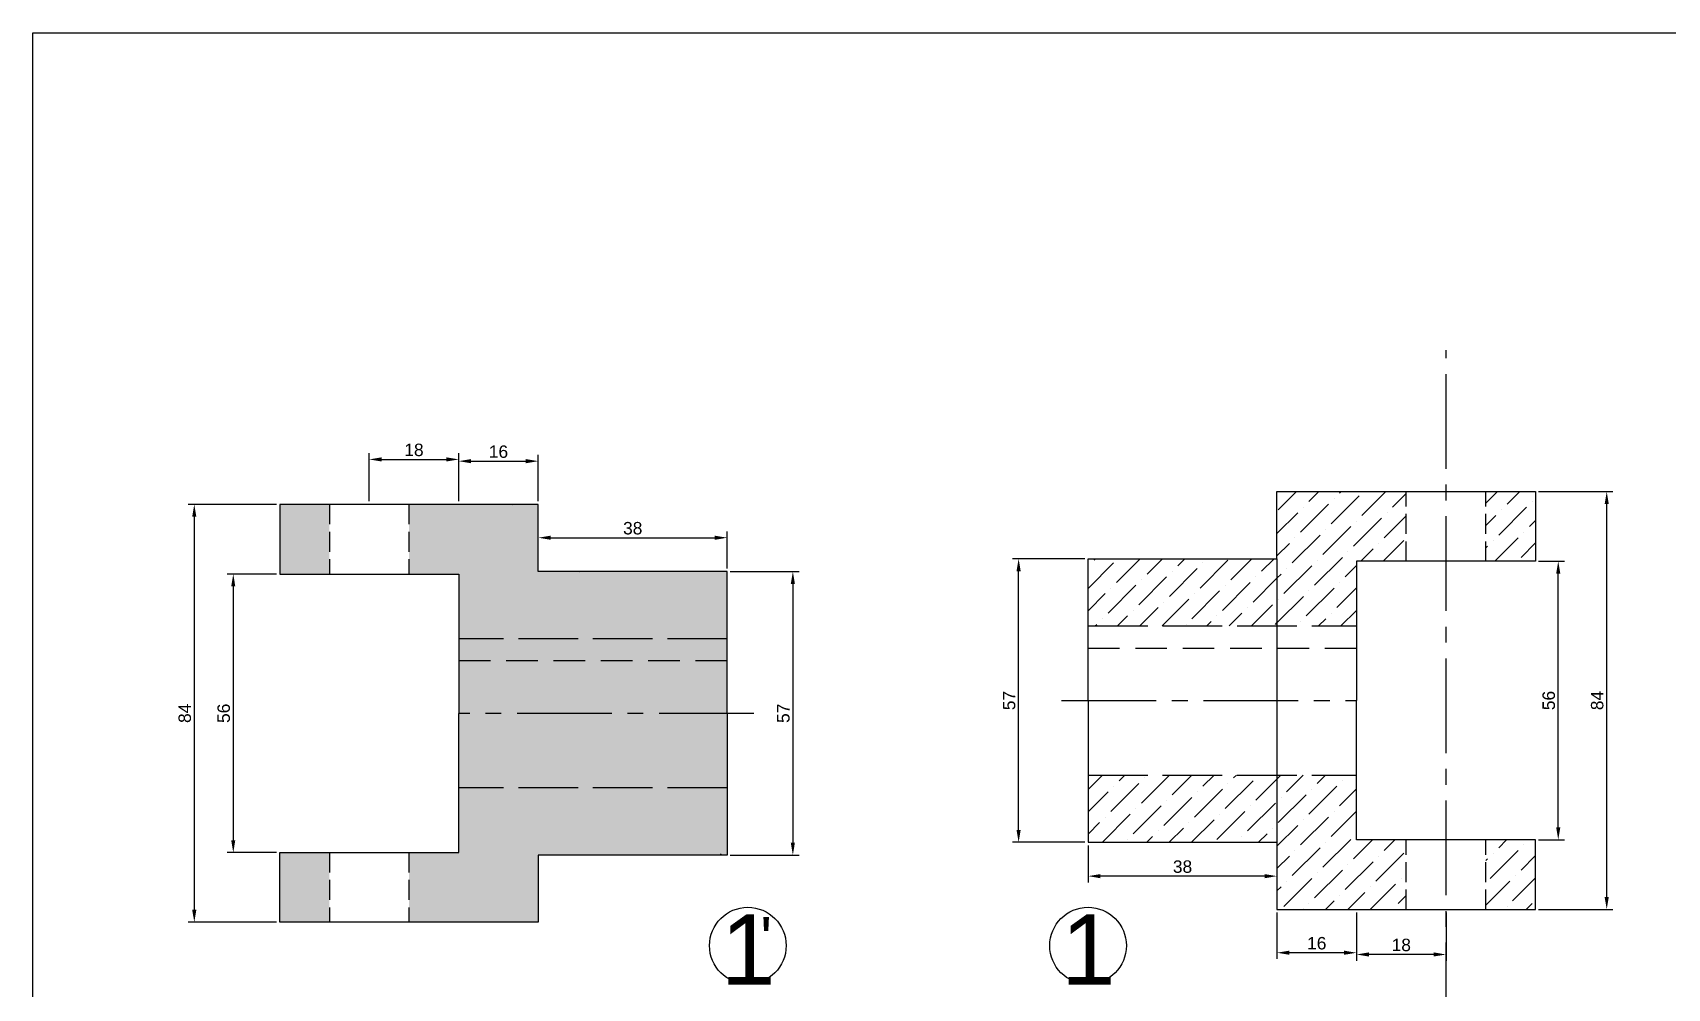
# Model space of a CAD drawing. Header units: millimetres. Extents: x 20 to 1282, y 516 to 1131.
# Drawn here: x 20 to 348.8, y 937.7 to 1129.8 of the extents above; entities that cross this region are included whole.
import ezdxf

# ---------------------------------------------------------------- set-up
doc = ezdxf.new("R2010")
doc.units = ezdxf.units.MM
for name, pattern in [('ACAD_ISO02W100', [15, 12, -3]), ('CENTER2', [28.575, 19.05, -3.175, 3.175, -3.175]), ('DASHED2', [9.525, 6.35, -3.175]), ('JIS_02_4.0', [5.5, 4, -1.5])]:
    doc.linetypes.add(name, pattern=pattern)
doc.layers.get('Defpoints').update_dxf_attribs({"color": 6})
doc.layers.add('Layer1', color=50, linetype='Continuous')
doc.styles.get("Standard").update_dxf_attribs({"font": 'arial.ttf'})
doc.dimstyles.new('ISO-25', dxfattribs={"dimtxt": 2.5, "dimasz": 2.5, "dimexe": 1.25, "dimexo": 0.625, "dimtad": 1, "dimtxsty": 'Standard', "dimcen": 2.5, "dimadec": 0, "dimazin": 0, "dimtfac": 1, "dimtmove": 0, "dimatfit": 3, "dimfxl": 1, "dimarcsym": 0})

# ---------------------------------------------------------------- blocks, each defined once
blk = doc.blocks.new('*D3')
at = {"color": 0, "linetype": 'ByBlock', "lineweight": -2, "transparency": 16777216}
for p, q in [((322.9, 1023.53), (328.1, 1023.53)), ((326.85, 970.03), (326.85, 1021.03)), ((322.9, 967.53), (328.1, 967.53))]:
    blk.add_line(p, q, dxfattribs=at)
at = {"color": 0, "linetype": 'ByBlock', "transparency": 16777216}
for points in [[(326.43, 1021.03), (327.27, 1021.03), (326.85, 1023.53)], [(326.43, 970.03), (327.27, 970.03), (326.85, 967.53)]]:
    blk.add_solid(points, dxfattribs=at)
at = {"layer": 'Defpoints', "color": 0, "linetype": 'ByBlock', "transparency": 16777216}
for p in [(322.28, 1023.53), (326.85, 1023.53), (322.28, 967.53)]:
    blk.add_point(p, dxfattribs=at)
at = {"color": 0, "linetype": 'ByBlock', "transparency": 16777216, "insert": (324.95, 995.53), "char_height": 2.5, "attachment_point": 5, "rotation": 90}
blk.add_mtext('56', dxfattribs=at)
blk = doc.blocks.new('*D4')
at = {"color": 0, "linetype": 'ByBlock', "lineweight": -2, "transparency": 16777216}
for p, q in [((322.9, 1037.53), (337.85, 1037.53)), ((336.6, 956.03), (336.6, 1035.03)), ((322.9, 953.53), (337.85, 953.53))]:
    blk.add_line(p, q, dxfattribs=at)
at = {"color": 0, "linetype": 'ByBlock', "transparency": 16777216}
for points in [[(336.18, 1035.03), (337.01, 1035.03), (336.6, 1037.53)], [(336.18, 956.03), (337.01, 956.03), (336.6, 953.53)]]:
    blk.add_solid(points, dxfattribs=at)
at = {"layer": 'Defpoints', "color": 0, "linetype": 'ByBlock', "transparency": 16777216}
for p in [(322.28, 1037.53), (336.6, 1037.53), (322.28, 953.53)]:
    blk.add_point(p, dxfattribs=at)
at = {"color": 0, "linetype": 'ByBlock', "transparency": 16777216, "insert": (334.69, 995.53), "char_height": 2.5, "attachment_point": 5, "rotation": 90}
blk.add_mtext('84', dxfattribs=at)
blk = doc.blocks.new('*D5')
at = {"color": 0, "linetype": 'ByBlock', "lineweight": -2, "transparency": 16777216}
for p, q in [((286.28, 952.9), (286.28, 943.23)), ((304.28, 952.9), (304.28, 943.23)), ((301.78, 944.48), (288.78, 944.48))]:
    blk.add_line(p, q, dxfattribs=at)
at = {"color": 0, "linetype": 'ByBlock', "transparency": 16777216}
for points in [[(288.78, 944.9), (288.78, 944.07), (286.28, 944.48)], [(301.78, 944.9), (301.78, 944.07), (304.28, 944.48)]]:
    blk.add_solid(points, dxfattribs=at)
at = {"layer": 'Defpoints', "color": 0, "linetype": 'ByBlock', "transparency": 16777216}
for p in [(286.28, 953.53), (304.28, 953.53), (286.28, 944.48)]:
    blk.add_point(p, dxfattribs=at)
at = {"color": 0, "linetype": 'ByBlock', "transparency": 16777216, "insert": (295.28, 946.38), "char_height": 2.5, "attachment_point": 5}
blk.add_mtext('18', dxfattribs=at)
blk = doc.blocks.new('*D6')
at = {"color": 0, "linetype": 'ByBlock', "lineweight": -2, "transparency": 16777216}
for p, q in [((270.28, 952.9), (270.28, 943.58)), ((286.28, 952.9), (286.28, 943.58)), ((283.78, 944.83), (272.78, 944.83))]:
    blk.add_line(p, q, dxfattribs=at)
at = {"color": 0, "linetype": 'ByBlock', "transparency": 16777216}
for points in [[(272.78, 945.25), (272.78, 944.42), (270.28, 944.83)], [(283.78, 945.25), (283.78, 944.42), (286.28, 944.83)]]:
    blk.add_solid(points, dxfattribs=at)
at = {"layer": 'Defpoints', "color": 0, "linetype": 'ByBlock', "transparency": 16777216}
for p in [(270.28, 953.53), (286.28, 953.53), (270.28, 944.83)]:
    blk.add_point(p, dxfattribs=at)
at = {"color": 0, "linetype": 'ByBlock', "transparency": 16777216, "insert": (278.28, 946.73), "char_height": 2.5, "attachment_point": 5}
blk.add_mtext('16', dxfattribs=at)
blk = doc.blocks.new('*D7')
at = {"color": 0, "linetype": 'ByBlock', "lineweight": -2, "transparency": 16777216}
for p, q in [((232.28, 966.4), (232.28, 958.98)), ((270.28, 966.4), (270.28, 958.98)), ((267.78, 960.23), (234.78, 960.23))]:
    blk.add_line(p, q, dxfattribs=at)
at = {"color": 0, "linetype": 'ByBlock', "transparency": 16777216}
for points in [[(234.78, 960.64), (234.78, 959.81), (232.28, 960.23)], [(267.78, 960.64), (267.78, 959.81), (270.28, 960.23)]]:
    blk.add_solid(points, dxfattribs=at)
at = {"layer": 'Defpoints', "color": 0, "linetype": 'ByBlock', "transparency": 16777216}
for p in [(232.28, 967.03), (270.28, 967.03), (232.28, 960.23)]:
    blk.add_point(p, dxfattribs=at)
at = {"color": 0, "linetype": 'ByBlock', "transparency": 16777216, "insert": (251.28, 962.13), "char_height": 2.5, "attachment_point": 5}
blk.add_mtext('38', dxfattribs=at)
blk = doc.blocks.new('*D8')
at = {"color": 0, "linetype": 'ByBlock', "lineweight": -2, "transparency": 16777216}
for p, q in [((231.65, 1024.03), (217.06, 1024.03)), ((218.31, 969.53), (218.31, 1021.53)), ((231.65, 967.03), (217.06, 967.03))]:
    blk.add_line(p, q, dxfattribs=at)
at = {"color": 0, "linetype": 'ByBlock', "transparency": 16777216}
for points in [[(217.89, 1021.53), (218.73, 1021.53), (218.31, 1024.03)], [(217.89, 969.53), (218.73, 969.53), (218.31, 967.03)]]:
    blk.add_solid(points, dxfattribs=at)
at = {"layer": 'Defpoints', "color": 0, "linetype": 'ByBlock', "transparency": 16777216}
for p in [(218.31, 1024.03), (232.28, 1024.03), (232.28, 967.03)]:
    blk.add_point(p, dxfattribs=at)
at = {"color": 0, "linetype": 'ByBlock', "transparency": 16777216, "insert": (216.41, 995.53), "char_height": 2.5, "attachment_point": 5, "rotation": 90}
blk.add_mtext('57', dxfattribs=at)
blk = doc.blocks.new('*D30')
at = {"color": 0, "linetype": 'ByBlock', "lineweight": -2, "transparency": 16777216}
for p, q in [((87.7, 1035.58), (87.7, 1045.25)), ((90.2, 1044), (103.2, 1044)), ((105.7, 1035.58), (105.7, 1045.25))]:
    blk.add_line(p, q, dxfattribs=at)
at = {"color": 0, "linetype": 'ByBlock', "transparency": 16777216}
for points in [[(90.2, 1044.42), (90.2, 1043.58), (87.7, 1044)], [(103.2, 1044.42), (103.2, 1043.58), (105.7, 1044)]]:
    blk.add_solid(points, dxfattribs=at)
at = {"layer": 'Defpoints', "color": 0, "linetype": 'ByBlock', "transparency": 16777216}
for p in [(105.7, 1044), (87.7, 1034.96), (105.7, 1034.96)]:
    blk.add_point(p, dxfattribs=at)
at = {"color": 0, "linetype": 'ByBlock', "transparency": 16777216, "insert": (96.7, 1045.9), "char_height": 2.5, "attachment_point": 5}
blk.add_mtext('18', dxfattribs=at)
blk = doc.blocks.new('*D31')
at = {"color": 0, "linetype": 'ByBlock', "lineweight": -2, "transparency": 16777216}
for p, q in [((105.7, 1035.58), (105.7, 1044.9)), ((108.2, 1043.65), (119.2, 1043.65)), ((121.7, 1035.58), (121.7, 1044.9))]:
    blk.add_line(p, q, dxfattribs=at)
at = {"color": 0, "linetype": 'ByBlock', "transparency": 16777216}
for points in [[(108.2, 1044.07), (108.2, 1043.23), (105.7, 1043.65)], [(119.2, 1044.07), (119.2, 1043.23), (121.7, 1043.65)]]:
    blk.add_solid(points, dxfattribs=at)
at = {"layer": 'Defpoints', "color": 0, "linetype": 'ByBlock', "transparency": 16777216}
for p in [(121.7, 1043.65), (105.7, 1034.96), (121.7, 1034.96)]:
    blk.add_point(p, dxfattribs=at)
at = {"color": 0, "linetype": 'ByBlock', "transparency": 16777216, "insert": (113.7, 1045.55), "char_height": 2.5, "attachment_point": 5}
blk.add_mtext('16', dxfattribs=at)
blk = doc.blocks.new('*D32')
at = {"color": 0, "linetype": 'ByBlock', "lineweight": -2, "transparency": 16777216}
for p, q in [((121.7, 1022.08), (121.7, 1029.51)), ((159.7, 1022.08), (159.7, 1029.51)), ((124.2, 1028.26), (157.2, 1028.26))]:
    blk.add_line(p, q, dxfattribs=at)
at = {"color": 0, "linetype": 'ByBlock', "transparency": 16777216}
for points in [[(124.2, 1028.67), (124.2, 1027.84), (121.7, 1028.26)], [(157.2, 1028.67), (157.2, 1027.84), (159.7, 1028.26)]]:
    blk.add_solid(points, dxfattribs=at)
at = {"layer": 'Defpoints', "color": 0, "linetype": 'ByBlock', "transparency": 16777216}
for p in [(159.7, 1028.26), (121.7, 1021.46), (159.7, 1021.46)]:
    blk.add_point(p, dxfattribs=at)
at = {"color": 0, "linetype": 'ByBlock', "transparency": 16777216, "insert": (140.7, 1030.16), "char_height": 2.5, "attachment_point": 5}
blk.add_mtext('38', dxfattribs=at)
blk = doc.blocks.new('*D33')
at = {"color": 0, "lineweight": -2, "transparency": 16777216}
for p, q in [((160.33, 1021.46), (174.16, 1021.46)), ((172.91, 1018.96), (172.91, 966.96)), ((160.33, 964.46), (174.16, 964.46))]:
    blk.add_line(p, q, dxfattribs=at)
at = {"color": 0, "transparency": 16777216}
for points in [[(172.49, 1018.96), (173.32, 1018.96), (172.91, 1021.46)], [(172.49, 966.96), (173.32, 966.96), (172.91, 964.46)]]:
    blk.add_solid(points, dxfattribs=at)
at = {"layer": 'Defpoints', "color": 0, "transparency": 16777216}
for p in [(159.7, 1021.46), (159.7, 964.46), (172.91, 964.46)]:
    blk.add_point(p, dxfattribs=at)
at = {"color": 0, "transparency": 16777216, "insert": (171.01, 992.96), "char_height": 2.5, "attachment_point": 5, "rotation": 90}
blk.add_mtext('57', dxfattribs=at)
blk = doc.blocks.new('*D34')
at = {"color": 0, "lineweight": -2, "transparency": 16777216}
for p, q in [((69.08, 1020.96), (59.11, 1020.96)), ((60.36, 1018.46), (60.36, 967.46)), ((69.08, 964.96), (59.11, 964.96))]:
    blk.add_line(p, q, dxfattribs=at)
at = {"color": 0, "transparency": 16777216}
for points in [[(59.94, 1018.46), (60.77, 1018.46), (60.36, 1020.96)], [(59.94, 967.46), (60.77, 967.46), (60.36, 964.96)]]:
    blk.add_solid(points, dxfattribs=at)
at = {"layer": 'Defpoints', "color": 0, "transparency": 16777216}
for p in [(69.7, 1020.96), (60.36, 964.96), (69.7, 964.96)]:
    blk.add_point(p, dxfattribs=at)
at = {"color": 0, "transparency": 16777216, "insert": (58.45, 992.96), "char_height": 2.5, "attachment_point": 5, "rotation": 90}
blk.add_mtext('56', dxfattribs=at)
blk = doc.blocks.new('*D35')
at = {"color": 0, "lineweight": -2, "transparency": 16777216}
for p, q in [((69.08, 1034.96), (51.27, 1034.96)), ((52.52, 1032.46), (52.52, 953.46)), ((69.08, 950.96), (51.27, 950.96))]:
    blk.add_line(p, q, dxfattribs=at)
at = {"color": 0, "transparency": 16777216}
for points in [[(52.1, 1032.46), (52.93, 1032.46), (52.52, 1034.96)], [(52.1, 953.46), (52.93, 953.46), (52.52, 950.96)]]:
    blk.add_solid(points, dxfattribs=at)
at = {"layer": 'Defpoints', "color": 0, "transparency": 16777216}
for p in [(69.7, 1034.96), (52.52, 950.96), (69.7, 950.96)]:
    blk.add_point(p, dxfattribs=at)
at = {"color": 0, "transparency": 16777216, "insert": (50.61, 992.96), "char_height": 2.5, "attachment_point": 5, "rotation": 90}
blk.add_mtext('84', dxfattribs=at)

msp = doc.modelspace()

# ---------------------------------------------------------------- hatches: boundary and pattern name
h = msp.add_hatch(color=5)
h.set_gradient(color1=(0, 0, 255), color2=(0, 0, 255), centered=1)
h.paths.add_polyline_path([(79.7, 1034.955), (69.7, 1034.955), (69.7, 1020.955), (79.7, 1020.955)])
h.paths.add_polyline_path([(121.7, 1034.955), (105.7, 1034.955), (95.7, 1034.955), (95.7, 1020.955), (105.7, 1020.955), (105.7, 1007.955), (159.7, 1007.955), (159.7, 1021.455), (121.7, 1021.455)])
h.paths.add_polyline_path([(159.7, 977.955), (105.7, 977.955), (105.7, 964.955), (95.7, 964.955), (95.7, 950.955), (105.7, 950.955), (121.7, 950.955), (121.7, 964.455), (159.7, 964.455)])
h.paths.add_polyline_path([(79.7, 964.955), (69.7, 964.955), (69.7, 950.955), (79.7, 950.955)])
h.paths.add_polyline_path([(103.521, 932.855), (75.762, 921.813, 0.2716675), (65.521, 904.355), (77.521, 904.355, -1), (93.521, 904.355), (103.521, 904.355)])
h.paths.add_polyline_path([(103.521, 904.355), (93.521, 904.355, -1), (77.521, 904.355), (65.521, 904.355, 0.2716675), (75.762, 886.898), (103.521, 875.855)])
h.paths.add_polyline_path([(119.521, 932.855), (103.521, 932.855), (103.521, 919.355), (119.521, 919.355)])
h.paths.add_polyline_path([(157.521, 932.855), (119.521, 932.855), (119.521, 919.355), (157.521, 919.355)])
h.paths.add_polyline_path([(119.521, 889.355), (103.521, 889.355), (103.521, 875.855), (119.521, 875.855)])
h.paths.add_polyline_path([(157.521, 889.355), (119.521, 889.355), (119.521, 875.855), (157.521, 875.855)])
h.paths.add_polyline_path([(119.521, 904.355), (103.521, 904.355), (103.521, 889.355), (119.521, 889.355)])
h.paths.add_polyline_path([(119.521, 919.355), (103.521, 919.355), (103.521, 904.355), (119.521, 904.355)])
h.paths.add_polyline_path([(157.521, 919.355), (119.521, 919.355), (119.521, 904.355), (157.521, 904.355)])
h.paths.add_polyline_path([(157.521, 904.355), (119.521, 904.355), (119.521, 889.355), (157.521, 889.355)])
h.paths.add_polyline_path([(820.801, 984.1), (782.801, 984.1), (782.801, 970.6), (820.801, 970.6)])
h.paths.add_polyline_path([(820.801, 999.234), (782.801, 999.138), (782.801, 984.1), (820.801, 984.1)])
h.paths.add_polyline_path([(820.801, 1012.1), (782.801, 1012.1), (782.801, 999.138), (820.801, 999.234)])
h.paths.add_polyline_path([(820.801, 1027.6), (782.801, 1027.6), (782.801, 1014.1), (820.801, 1014.1)])
h.paths.add_polyline_path([(782.801, 1027.6), (766.801, 1027.6), (766.801, 1014.1), (782.801, 1014.1)])
h.paths.add_polyline_path([(782.801, 1012.1), (766.801, 1012.1), (766.801, 999.098), (782.801, 999.138)])
h.paths.add_polyline_path([(782.801, 999.138), (766.801, 999.098), (766.801, 984.1), (782.801, 984.1)])
h.paths.add_polyline_path([(782.801, 984.1), (766.801, 984.1), (766.801, 970.6), (782.801, 970.6)])
h.paths.add_polyline_path([(766.801, 984.1), (754.369, 984.1, -0.0751), (749.69, 983.125, 0.3980255), (747.801, 981.128), (747.801, 978.159), (766.801, 970.6)])
h.paths.add_polyline_path([(766.801, 999.098), (764.801, 999.093, -0.3134228), (754.369, 984.1), (766.801, 984.1)])
h.paths.add_polyline_path([(749.69, 983.125, -0.1031145), (743.233, 984.1), (737.801, 984.1), (737.801, 982.397, 0.0181594), (739.042, 981.643), (747.801, 978.159), (747.801, 981.128, -0.3980255)])
h.paths.add_polyline_path([(754.369, 984.1), (743.233, 984.1, 0.1796053)])
h.paths.add_polyline_path([(737.714, 984.1), (735.572, 984.1, 0.0338123), (737.714, 982.454)])
h.paths.add_polyline_path([(737.714, 987.564, -0.2040914), (732.801, 999.1, -0.2040914), (737.714, 1010.637), (737.714, 1015.747, 0.1679785), (729.801, 1005.345), (729.801, 992.855, 0.1334085), (735.572, 984.1), (737.714, 984.1)])
h.paths.add_polyline_path([(737.801, 987.481), (737.801, 984.1), (743.233, 984.1, -0.1009962)], flags=17)
h.paths.add_polyline_path([(764.801, 999.093, 0.6585005), (737.801, 1010.719), (737.801, 987.481, 0.1009962), (743.233, 984.1), (754.369, 984.1, 0.3134228)])
h.paths.add_polyline_path([(740.801, 999.1, -1), (756.801, 999.1, -1)], flags=16)
h.paths.add_polyline_path([(737.714, 1010.637, 0.2040914), (732.801, 999.1, 0.2040914), (737.714, 987.564)], flags=17)
h.paths.add_polyline_path([(729.801, 1005.345, 0.0795573), (728.801, 999.1), (729.801, 999.1)])
h.paths.add_polyline_path([(729.801, 999.004), (728.801, 999.002, 0.0783177), (729.801, 992.855)])
h.paths.add_polyline_path([(743.233, 1014.1), (737.801, 1014.1), (737.801, 1012.1), (739.473, 1012.1, -0.0668361)], flags=17)
h.paths.add_polyline_path([(739.473, 1012.1), (737.801, 1012.1), (737.801, 1010.719, -0.0339311)], flags=17)
h.paths.add_polyline_path([(747.801, 1017.073), (747.801, 1020.042), (739.042, 1016.558, 0.0181594), (737.801, 1015.804), (737.801, 1014.1), (743.233, 1014.1, -0.1031145), (749.69, 1015.076, -0.3980255)])
h.paths.add_polyline_path([(766.801, 1027.6), (747.801, 1020.042), (747.801, 1017.073, 0.3980255), (749.69, 1015.076, -0.0751), (754.369, 1014.1), (766.801, 1014.1)])
h.paths.add_polyline_path([(766.801, 1014.1), (754.369, 1014.1, -0.0668361), (758.128, 1012.1), (766.801, 1012.1)])
h.paths.add_polyline_path([(766.801, 1012.1), (758.128, 1012.1, -0.2416526), (764.801, 999.1), (766.801, 999.1)])
h.paths.add_polyline_path([(782.801, 1014.1), (766.801, 1014.1), (766.801, 1012.1), (782.801, 1012.1)])
h.paths.add_polyline_path([(820.801, 1014.1), (782.801, 1014.1), (782.801, 1012.1), (820.801, 1012.1)])
h.paths.add_polyline_path([(721.801, 898.46), (717.301, 898.46), (711.801, 898.46), (711.801, 884.46), (721.801, 884.46)])
h.paths.add_polyline_path([(763.801, 898.46), (747.801, 898.46), (737.801, 898.46), (737.801, 884.46), (747.801, 884.46), (747.801, 871.46), (762.992, 871.46), (763.801, 872.269), (763.801, 884.96)])
h.paths.add_polyline_path([(763.801, 869.46), (747.801, 869.46), (747.801, 856.46), (763.801, 856.46)])
h.paths.add_polyline_path([(763.801, 871.46), (747.801, 871.46), (747.801, 869.46), (763.801, 869.46)])
h.paths.add_polyline_path([(763.801, 856.46), (747.801, 856.46), (747.801, 841.46), (763.801, 841.46)])
h.paths.add_polyline_path([(763.801, 841.46), (747.801, 841.46), (747.801, 828.46), (737.801, 828.46), (737.801, 814.46), (742.301, 814.46), (747.801, 814.46), (763.801, 814.46), (763.801, 827.96)])
h.paths.add_polyline_path([(721.801, 828.46), (711.801, 828.46), (711.801, 814.46), (721.801, 814.46)])
h.paths.add_polyline_path([(801.801, 841.46), (763.801, 841.46), (763.801, 827.96), (801.801, 827.96)])
h.paths.add_polyline_path([(801.801, 884.96), (763.801, 884.96), (763.801, 872.269), (763.801, 871.46), (801.801, 871.46)])
h.paths.add_polyline_path([(801.801, 856.46), (763.801, 856.46), (763.801, 841.46), (801.801, 841.46)])
h.paths.add_polyline_path([(801.801, 869.46), (763.801, 869.46), (763.801, 856.46), (801.801, 856.46)])
h.paths.add_polyline_path([(801.801, 871.46), (763.801, 871.46), (763.801, 869.46), (801.801, 869.46)])
h.paths.add_polyline_path([(763.801, 872.269), (762.992, 871.46), (763.801, 871.46)], flags=17)
h.paths.add_polyline_path([(159.7, 1005.955), (105.7, 1005.955), (105.7, 992.955), (159.7, 992.955)])
h.paths.add_polyline_path([(159.7, 992.955), (105.7, 992.955), (105.7, 977.955), (159.7, 977.955)])
h.paths.add_polyline_path([(159.7, 1007.955), (105.7, 1007.955), (105.7, 1005.955), (159.7, 1005.955)])

# ---------------------------------------------------------------- linework, layer by layer
at = {"color": 80, "linetype": 'CENTER2'}
for p, q in [((304.278, 870.656), (304.278, 1065.963)), ((165.057, 992.955), (105.7, 992.955)), ((226.921, 995.527), (286.278, 995.527))]:
    msp.add_line(p, q, dxfattribs=at)
at = {"color": 30, "linetype": 'Continuous', "true_color": 0xf26722}
for p, q in [((270.53, 1033.852), (274.205, 1037.527)), ((276.704, 1035.536), (278.695, 1037.527)), ((281.194, 1031.046), (286.807, 1036.658)), ((281.756, 1036.097), (281.756, 1036.097)), ((282.878, 1037.22), (283.185, 1037.527)), ((287.368, 1032.729), (292.166, 1037.527)), ((293.542, 1034.413), (296.278, 1037.149)), ((312.278, 1035.188), (314.616, 1037.527)), ((316.554, 1034.975), (319.106, 1037.527)), ((98.436, 1034.891), (98.436, 1034.891)), ((116.46, 1034.955), (116.396, 1034.891)), ((270.278, 1029.109), (274.459, 1033.291)), ((275.02, 1029.362), (280.633, 1034.975)), ((275.582, 1034.413), (275.582, 1034.413)), ((291.858, 1028.239), (296.278, 1032.659)), ((292.42, 1033.291), (292.42, 1033.291)), ((312.278, 1030.698), (314.309, 1032.729)), ((314.87, 1028.801), (320.483, 1034.413)), ((315.431, 1033.852), (315.431, 1033.852)), ((321.605, 1035.536), (321.605, 1035.536)), ((279.51, 1024.872), (285.123, 1030.484)), ((280.072, 1029.923), (280.072, 1029.923)), ((285.684, 1026.556), (291.297, 1032.168)), ((286.246, 1031.607), (286.246, 1031.607)), ((319.922, 1029.362), (319.922, 1029.362)), ((321.044, 1030.484), (322.278, 1031.718)), ((270.278, 1024.619), (272.775, 1027.117)), ((273.337, 1023.188), (278.949, 1028.801)), ((273.898, 1028.239), (273.898, 1028.239)), ((287.146, 1023.527), (289.613, 1025.994)), ((290.736, 1027.117), (290.736, 1027.117)), ((291.636, 1023.527), (295.787, 1027.678)), ((312.278, 1026.208), (312.625, 1026.556)), ((313.748, 1027.678), (313.748, 1027.678)), ((314.087, 1023.527), (318.799, 1028.239)), ((319.36, 1024.31), (322.278, 1027.228)), ((232.278, 1018.05), (237.416, 1023.188)), ((232.364, 1022.627), (232.364, 1022.627)), ((233.487, 1023.749), (233.764, 1024.027)), ((237.977, 1019.259), (242.745, 1024.027)), ((244.151, 1020.943), (247.235, 1024.027)), ((250.325, 1022.627), (251.725, 1024.027)), ((254.815, 1018.137), (260.427, 1023.749)), ((255.376, 1023.188), (255.376, 1023.188)), ((260.989, 1019.82), (265.195, 1024.027)), ((267.163, 1021.504), (269.685, 1024.027)), ((271.653, 1017.014), (277.265, 1022.627)), ((277.827, 1018.698), (283.439, 1024.31)), ((278.388, 1023.749), (278.388, 1023.749)), ((284.001, 1020.382), (286.278, 1022.659)), ((284.562, 1025.433), (284.562, 1025.433)), ((105.732, 1019.737), (105.732, 1019.737)), ((129.901, 1021.455), (129.867, 1021.421)), ((242.467, 1014.769), (248.08, 1020.382)), ((243.028, 1019.82), (243.028, 1019.82)), ((248.641, 1016.453), (254.254, 1022.065)), ((249.202, 1021.504), (249.202, 1021.504)), ((259.305, 1013.646), (264.918, 1019.259)), ((265.479, 1015.33), (270.278, 1020.129)), ((266.04, 1020.382), (266.04, 1020.382)), ((270.278, 1020.129), (271.091, 1020.943)), ((272.214, 1022.065), (272.214, 1022.065)), ((282.878, 1019.259), (282.878, 1019.259)), ((232.278, 1013.56), (235.732, 1017.014)), ((236.293, 1013.085), (241.906, 1018.698)), ((236.854, 1018.137), (236.854, 1018.137)), ((253.131, 1011.963), (258.744, 1017.575)), ((253.692, 1017.014), (253.692, 1017.014)), ((259.866, 1018.698), (259.866, 1018.698)), ((270.278, 1011.149), (275.582, 1016.453)), ((276.143, 1012.524), (281.756, 1018.137)), ((276.704, 1017.575), (276.704, 1017.575)), ((282.317, 1014.208), (286.278, 1018.169)), ((241.344, 1013.646), (241.344, 1013.646)), ((242.715, 1010.527), (246.396, 1014.208)), ((247.205, 1010.527), (252.57, 1015.891)), ((247.518, 1015.33), (247.518, 1015.33)), ((260.676, 1010.527), (263.234, 1013.085)), ((264.356, 1014.208), (264.356, 1014.208)), ((265.166, 1010.527), (269.408, 1014.769)), ((270.53, 1015.891), (270.53, 1015.891)), ((281.194, 1013.085), (281.194, 1013.085)), ((283.126, 1010.527), (286.246, 1013.646)), ((233.735, 1010.527), (234.048, 1010.84)), ((235.17, 1011.963), (235.17, 1011.963)), ((238.225, 1010.527), (240.222, 1012.524)), ((252.008, 1010.84), (252.008, 1010.84)), ((256.185, 1010.527), (257.06, 1011.401)), ((258.182, 1012.524), (258.182, 1012.524)), ((269.969, 1010.84), (270.278, 1011.149)), ((275.02, 1011.401), (275.02, 1011.401)), ((278.636, 1010.527), (280.072, 1011.963)), ((232.364, 977.725), (235.166, 980.527)), ((238.538, 979.409), (239.656, 980.527)), ((243.028, 974.919), (248.636, 980.527)), ((243.589, 979.97), (243.589, 979.97)), ((249.202, 976.603), (253.126, 980.527)), ((255.376, 978.287), (257.616, 980.527)), ((261.55, 979.97), (262.106, 980.527)), ((270.278, 979.718), (271.087, 980.527)), ((272.214, 977.164), (275.577, 980.527)), ((278.388, 978.848), (280.067, 980.527)), ((232.278, 973.149), (236.293, 977.164)), ((236.854, 973.235), (242.467, 978.848)), ((237.416, 978.287), (237.416, 978.287)), ((253.692, 972.113), (259.305, 977.725)), ((254.254, 977.164), (254.254, 977.164)), ((259.866, 973.797), (265.479, 979.409)), ((260.427, 978.848), (260.427, 978.848)), ((266.04, 975.48), (270.278, 979.718)), ((270.53, 970.99), (276.143, 976.603)), ((276.704, 972.674), (282.317, 978.287)), ((277.265, 977.725), (277.265, 977.725)), ((282.878, 974.358), (286.278, 977.758)), ((283.439, 979.409), (283.439, 979.409)), ((241.344, 968.745), (246.957, 974.358)), ((241.906, 973.797), (241.906, 973.797)), ((247.518, 970.429), (253.131, 976.042)), ((248.08, 975.48), (248.08, 975.48)), ((258.182, 967.623), (263.795, 973.235)), ((264.356, 969.306), (269.969, 974.919)), ((264.918, 974.358), (264.918, 974.358)), ((271.091, 976.042), (271.091, 976.042)), ((281.194, 968.184), (286.278, 973.267)), ((281.756, 973.235), (281.756, 973.235)), ((232.278, 968.659), (234.609, 970.99)), ((235.17, 967.061), (240.783, 972.674)), ((235.732, 972.113), (235.732, 972.113)), ((248.606, 967.027), (251.447, 969.868)), ((252.57, 970.99), (252.57, 970.99)), ((253.097, 967.027), (257.621, 971.551)), ((258.744, 972.674), (258.744, 972.674)), ((269.408, 969.868), (269.408, 969.868)), ((270.278, 966.248), (274.459, 970.429)), ((275.02, 966.5), (280.633, 972.113)), ((275.582, 971.551), (275.582, 971.551)), ((240.222, 967.623), (240.222, 967.623)), ((244.116, 967.027), (245.273, 968.184)), ((246.396, 969.306), (246.396, 969.306)), ((262.077, 967.027), (262.111, 967.061)), ((263.234, 968.184), (263.234, 968.184)), ((266.567, 967.027), (268.285, 968.745)), ((279.51, 962.01), (285.123, 967.623)), ((280.072, 967.061), (280.072, 967.061)), ((285.684, 963.694), (289.518, 967.527)), ((286.246, 968.745), (286.246, 968.745)), ((291.858, 965.378), (294.008, 967.527)), ((314.87, 965.939), (316.458, 967.527)), ((158.491, 964.733), (158.214, 964.455)), ((159.614, 965.855), (159.614, 965.855)), ((270.278, 961.758), (272.775, 964.255)), ((273.337, 960.326), (278.949, 965.939)), ((273.898, 965.378), (273.898, 965.378)), ((290.175, 959.204), (295.787, 964.816)), ((290.736, 964.255), (290.736, 964.255)), ((312.278, 963.346), (312.625, 963.694)), ((313.186, 959.765), (318.799, 965.378)), ((313.748, 964.816), (313.748, 964.816)), ((319.36, 961.449), (322.278, 964.366)), ((319.922, 966.5), (319.922, 966.5)), ((277.827, 955.836), (283.439, 961.449)), ((278.388, 960.887), (278.388, 960.887)), ((284.001, 957.52), (289.613, 963.132)), ((284.562, 962.571), (284.562, 962.571)), ((318.238, 960.326), (318.238, 960.326)), ((270.278, 957.267), (271.091, 958.081)), ((271.653, 954.152), (277.265, 959.765)), ((272.214, 959.204), (272.214, 959.204)), ((284.498, 953.527), (287.929, 956.959)), ((288.988, 953.527), (294.103, 958.642)), ((289.052, 958.081), (289.052, 958.081)), ((295.226, 959.765), (295.226, 959.765)), ((312.278, 954.366), (317.115, 959.204)), ((317.677, 955.275), (322.278, 959.876)), ((275.518, 953.527), (275.582, 953.591)), ((276.704, 954.713), (276.704, 954.713)), ((280.008, 953.527), (281.756, 955.275)), ((282.878, 956.397), (282.878, 956.397)), ((293.542, 953.591), (293.542, 953.591)), ((294.665, 954.713), (296.278, 956.327)), ((316.554, 954.152), (316.554, 954.152)), ((320.419, 953.527), (321.605, 954.713))]:
    msp.add_line(p, q, dxfattribs=at)
at = {"linetype": 'JIS_02_4.0'}
for p, q in [((296.278, 1023.527), (296.278, 1037.527)), ((312.278, 1023.527), (312.278, 1037.527)), ((79.7, 1034.955), (79.7, 1020.955)), ((95.7, 1034.955), (95.7, 1020.955)), ((296.278, 953.527), (296.278, 967.527)), ((312.278, 953.527), (312.278, 967.527)), ((79.7, 964.955), (79.7, 950.955)), ((95.7, 964.955), (95.7, 950.955))]:
    msp.add_line(p, q, dxfattribs=at)
at = {"linetype": 'ACAD_ISO02W100'}
for p, q in [((232.278, 1010.527), (286.278, 1010.527)), ((159.7, 1007.955), (105.7, 1007.955)), ((232.278, 980.527), (286.278, 980.527)), ((159.7, 977.955), (105.7, 977.955))]:
    msp.add_line(p, q, dxfattribs=at)
at = {"linetype": 'DASHED2'}
for p, q in [((232.278, 1006.058), (286.278, 1006.058)), ((159.7, 1003.486), (105.7, 1003.486))]:
    msp.add_line(p, q, dxfattribs=at)
at = {"color": 4}
msp.add_lwpolyline([(20.017, 1129.777), (575.304, 1129.777), (575.304, 516.373), (20.017, 516.373)], close=True, dxfattribs=at)
for centre in [(163.847, 946.26), (232.278, 946.26)]:
    msp.add_circle(centre, 7.705, dxfattribs=at)
at = {"layer": 'Layer1'}
for p, q in [((270.278, 1024.027), (270.278, 1037.527)), ((270.278, 1037.527), (286.278, 1037.527)), ((286.278, 1037.527), (304.278, 1037.527)), ((304.278, 1037.527), (322.278, 1037.527)), ((322.278, 1037.527), (322.278, 1023.527)), ((87.7, 1034.955), (69.7, 1034.955)), ((69.7, 1034.955), (69.7, 1020.955)), ((105.7, 1034.955), (87.7, 1034.955)), ((121.7, 1034.955), (105.7, 1034.955)), ((121.7, 1021.455), (121.7, 1034.955)), ((232.278, 995.527), (232.278, 1024.027)), ((232.278, 1024.027), (270.278, 1024.027)), ((270.278, 1024.027), (270.278, 967.027)), ((322.278, 1023.527), (286.278, 1023.527)), ((286.278, 1023.527), (286.278, 995.527)), ((69.7, 1020.955), (105.7, 1020.955)), ((105.7, 1020.955), (105.7, 992.955)), ((159.7, 1021.455), (121.7, 1021.455)), ((159.7, 992.955), (159.7, 1021.455)), ((159.7, 992.955), (159.7, 1007.955)), ((105.7, 964.955), (105.7, 992.955)), ((159.7, 992.955), (159.7, 964.455)), ((232.278, 995.527), (232.278, 967.027)), ((232.278, 995.527), (232.278, 980.527)), ((286.278, 967.527), (286.278, 995.527)), ((232.278, 967.027), (270.278, 967.027)), ((270.278, 967.027), (270.278, 953.527)), ((322.278, 967.527), (286.278, 967.527)), ((322.278, 953.527), (322.278, 967.527)), ((69.7, 950.955), (69.7, 964.955)), ((69.7, 964.955), (105.7, 964.955)), ((159.7, 964.455), (121.7, 964.455)), ((121.7, 964.455), (121.7, 950.955)), ((270.278, 953.527), (286.278, 953.527)), ((286.278, 953.527), (304.278, 953.527)), ((304.278, 953.527), (322.278, 953.527)), ((87.7, 950.955), (69.7, 950.955)), ((105.7, 950.955), (87.7, 950.955)), ((121.7, 950.955), (105.7, 950.955))]:
    msp.add_line(p, q, dxfattribs=at)

# ---------------------------------------------------------------- texts
at = {"color": 4}
for s, height, p in [('1', 14.087, (158.433, 938.432)), ("'", 8.926, (166.349, 943.102)), ('1', 14.087, (226.864, 938.432))]:
    msp.add_text(s, height=height, dxfattribs=at).set_placement(p)

# ---------------------------------------------------------------- dimensions: what is measured, and where the dimension line sits
at = {"color": 5, "linetype": 'ByBlock'}
for base, p1, p2, angle, picture, middle in [((105.7, 1043.998), (87.7, 1034.955), (105.7, 1034.955), 180, '*D30', (96.7, 1045.9)), ((121.7, 1043.648), (105.7, 1034.955), (121.7, 1034.955), 180, '*D31', (113.7, 1045.55)), ((336.596, 1037.527), (322.278, 953.527), (322.278, 1037.527), 90, '*D4', (334.695, 995.527)), ((159.7, 1028.255), (121.7, 1021.455), (159.7, 1021.455), 180, '*D32', (140.7, 1030.158)), ((218.309, 1024.027), (232.278, 967.027), (232.278, 1024.027), 90, '*D8', (216.413, 995.527)), ((326.849, 1023.527), (322.278, 967.527), (322.278, 1023.527), 90, '*D3', (324.948, 995.527))]:
    dim = msp.add_linear_dim(base=base, p1=p1, p2=p2, angle=angle, dimstyle='ISO-25', dxfattribs=at)
    dim.commit()
    dim.dimension.update_dxf_attribs({"geometry": picture, "text_midpoint": middle})
at = {"color": 5}
for base, p1, p2, picture, middle in [((52.516, 950.955), (69.7, 1034.955), (69.7, 950.955), '*D35', (50.615, 992.955)), ((60.356, 964.955), (69.7, 1020.955), (69.7, 964.955), '*D34', (58.455, 992.955)), ((172.908, 964.455), (159.7, 1021.455), (159.7, 964.455), '*D33', (171.012, 992.955))]:
    dim = msp.add_linear_dim(base=base, p1=p1, p2=p2, angle=90, dimstyle='ISO-25', dxfattribs=at)
    dim.commit()
    dim.dimension.update_dxf_attribs({"geometry": picture, "text_midpoint": middle})
at = {"color": 5, "linetype": 'ByBlock'}
for base, p1, p2, picture, middle in [((232.278, 960.227), (270.278, 967.027), (232.278, 967.027), '*D7', (251.278, 962.129)), ((270.278, 944.833), (286.278, 953.527), (270.278, 953.527), '*D6', (278.278, 946.735)), ((286.278, 944.483), (304.278, 953.527), (286.278, 953.527), '*D5', (295.278, 946.385))]:
    dim = msp.add_linear_dim(base=base, p1=p1, p2=p2, dimstyle='ISO-25', dxfattribs=at)
    dim.commit()
    dim.dimension.update_dxf_attribs({"geometry": picture, "text_midpoint": middle})

doc.saveas('drawing.dxf')
